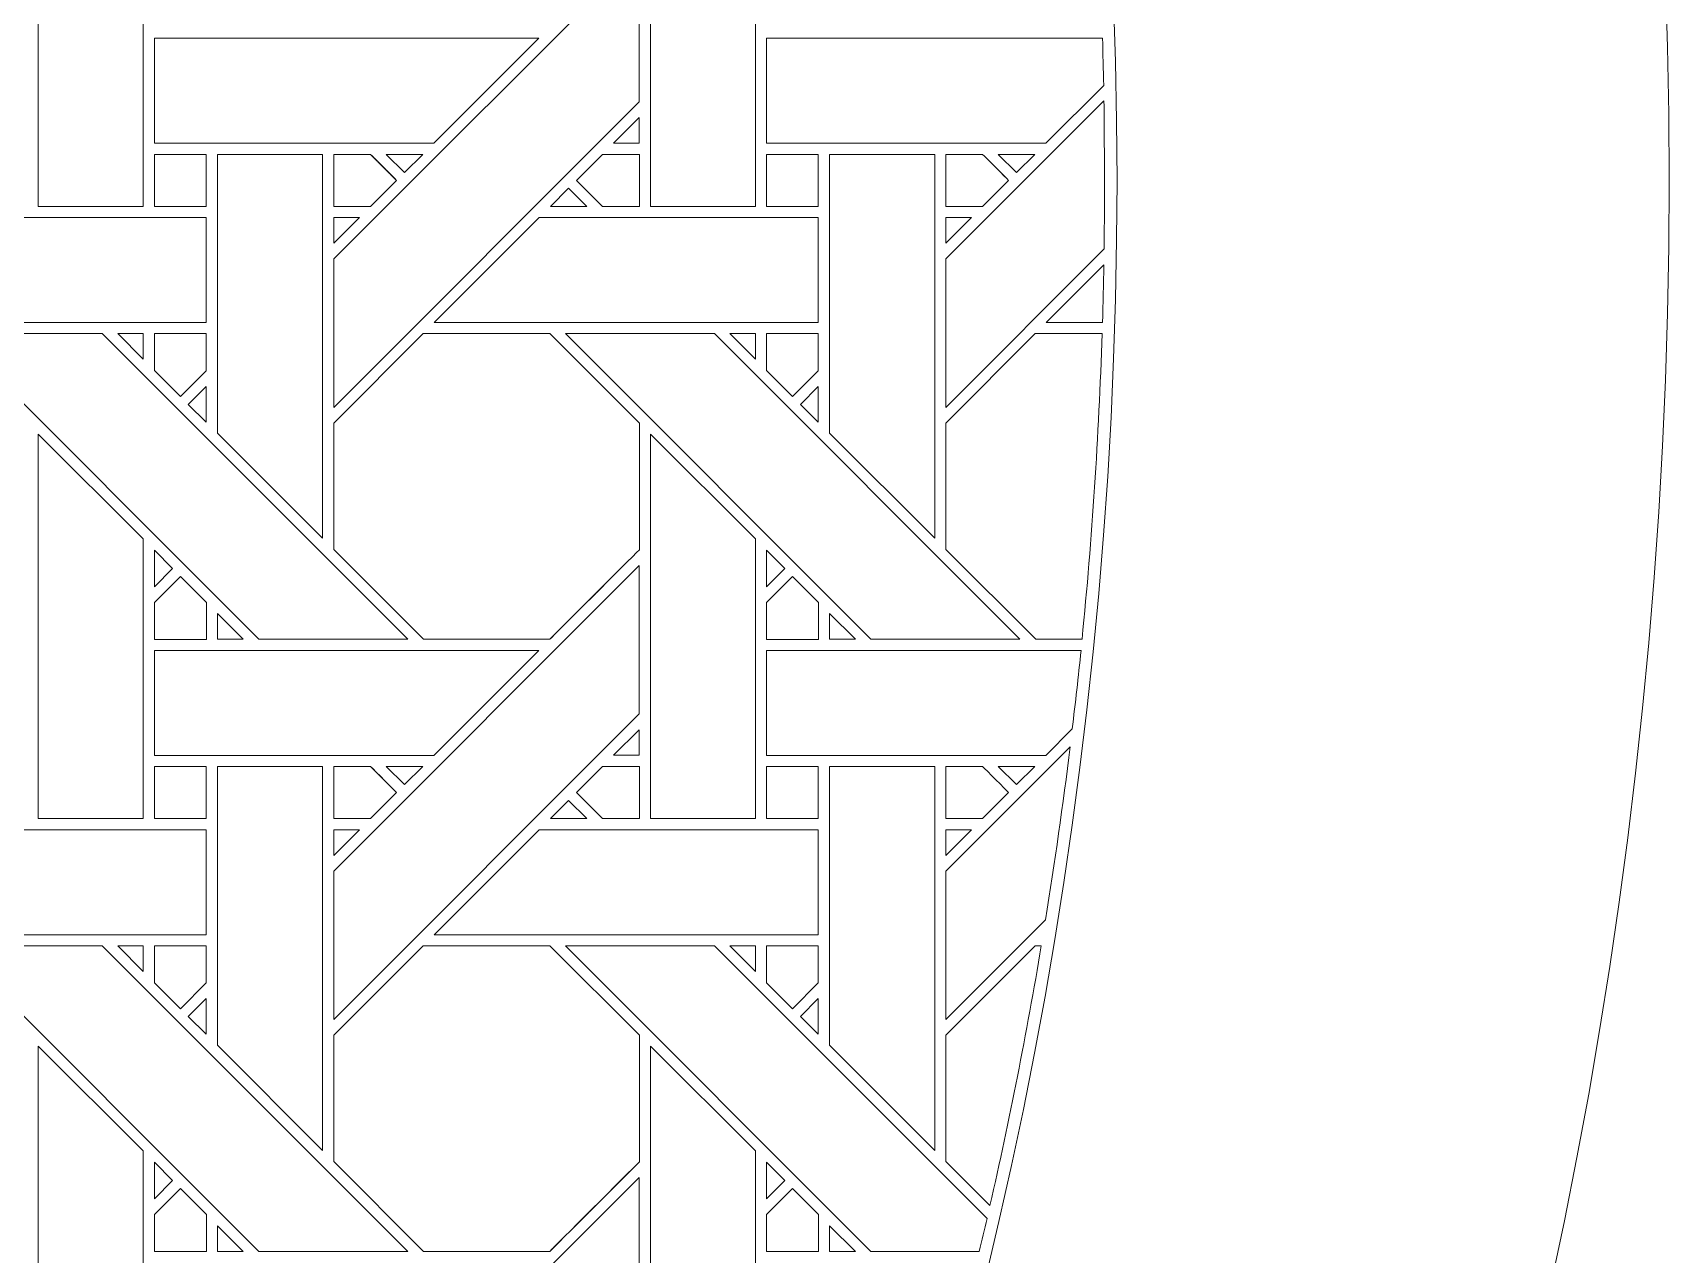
# Model space of a CAD drawing. Header units: inches. Extents: x 4.4 to 20.4, y 1.1 to 17.1.
# Drawn here: x 17.846 to 20.383, y 7.43 to 9.324 of the extents above; entities that cross this region are included whole.
import ezdxf

# ---------------------------------------------------------------- set-up
doc = ezdxf.new("R2010")
doc.units = ezdxf.units.IN
doc.header["$MEASUREMENT"] = 0
doc.layers.add('Design', color=7, linetype='Continuous', lineweight=0)

msp = doc.modelspace()

# ---------------------------------------------------------------- linework, layer by layer
at = {"layer": 'Design'}
for points, knots in [([(12.3829, 17.0948), (7.9646, 17.0948), (4.3829, 13.513), (4.3829, 9.0948), (4.3829, 4.6765), (7.9646, 1.0948), (12.3829, 1.0948), (16.8011, 1.0948), (20.3829, 4.6765), (20.3829, 9.0948), (20.3829, 13.513), (16.8011, 17.0948), (12.3829, 17.0948)], [0, 0, 0, 0, 1, 1, 1, 2, 2, 2, 3, 3, 3, 4, 4, 4, 4]), ([(12.3829, 16.2388), (8.4373, 16.2388), (5.2388, 13.0403), (5.2388, 9.0948), (5.2388, 5.1492), (8.4373, 1.9507), (12.3829, 1.9507), (16.3284, 1.9507), (19.5269, 5.1492), (19.5269, 9.0948), (19.5269, 13.0403), (16.3284, 16.2388), (12.3829, 16.2388)], [0, 0, 0, 0, 1, 1, 1, 2, 2, 2, 3, 3, 3, 4, 4, 4, 4]), ([(17.8548, 9.0544), (17.8548, 9.0544), (17.8548, 9.6503), (17.8548, 9.6503), (17.8548, 9.6503), (18.0176, 9.4881), (18.0176, 9.4881), (18.0176, 9.4881), (18.0176, 9.0544), (18.0176, 9.0544), (18.0176, 9.0544), (17.8548, 9.0544), (17.8548, 9.0544)], [0, 0, 0, 0, 1, 1, 1, 2, 2, 2, 3, 3, 3, 4, 4, 4, 4]), ([(18.9663, 9.0544), (18.9663, 9.0544), (18.8036, 9.0544), (18.8036, 9.0544), (18.8036, 9.0544), (18.8036, 9.6503), (18.8036, 9.6503), (18.8036, 9.6503), (18.9663, 9.4881), (18.9663, 9.4881), (18.9663, 9.4881), (18.9663, 9.0544), (18.9663, 9.0544)], [0, 0, 0, 0, 1, 1, 1, 2, 2, 2, 3, 3, 3, 4, 4, 4, 4]), ([(18.3128, 8.743), (18.3128, 8.743), (18.3128, 8.9731), (18.3128, 8.9731), (18.3128, 8.9731), (18.7864, 9.4467), (18.7864, 9.4467), (18.7864, 9.4467), (18.7864, 9.2166), (18.7864, 9.2166), (18.7864, 9.2166), (18.3128, 8.743), (18.3128, 8.743)], [0, 0, 0, 0, 1, 1, 1, 2, 2, 2, 3, 3, 3, 4, 4, 4, 4]), ([(18.0349, 9.1525), (18.0349, 9.1525), (18.0349, 9.3152), (18.0349, 9.3152), (18.0349, 9.3152), (18.6306, 9.3152), (18.6306, 9.3152), (18.6306, 9.3152), (18.4679, 9.1525), (18.4679, 9.1525), (18.4679, 9.1525), (18.0349, 9.1525), (18.0349, 9.1525)], [0, 0, 0, 0, 1, 1, 1, 2, 2, 2, 3, 3, 3, 4, 4, 4, 4]), ([(19.4166, 9.1525), (19.4166, 9.1525), (18.9836, 9.1525), (18.9836, 9.1525), (18.9836, 9.1525), (18.9836, 9.3152), (18.9836, 9.3152), (18.9836, 9.3152), (19.5044, 9.3152), (19.5044, 9.3152), (19.5051, 9.2908), (19.5057, 9.2665), (19.5062, 9.2421), (19.5062, 9.2421), (19.4166, 9.1525), (19.4166, 9.1525)], [0, 0, 0, 0, 1, 1, 1, 2, 2, 2, 3, 3, 3, 4, 4, 4, 5, 5, 5, 5]), ([(19.507, 8.9885), (19.507, 8.9885), (19.2615, 8.743), (19.2615, 8.743), (19.2615, 8.743), (19.2615, 8.9731), (19.2615, 8.9731), (19.2615, 8.9731), (19.5067, 9.2182), (19.5067, 9.2182), (19.5074, 9.1771), (19.5075, 9.0239), (19.507, 8.9885)], [0, 0, 0, 0, 1, 1, 1, 2, 2, 2, 3, 3, 3, 4, 4, 4, 4]), ([(18.7864, 9.1923), (18.7864, 9.1923), (18.7864, 9.1525), (18.7864, 9.1525), (18.7864, 9.1525), (18.7467, 9.1525), (18.7467, 9.1525), (18.7467, 9.1525), (18.7864, 9.1923), (18.7864, 9.1923)], [0, 0, 0, 0, 1, 1, 1, 2, 2, 2, 3, 3, 3, 3]), ([(18.0349, 9.1352), (18.0349, 9.1352), (18.1152, 9.1352), (18.1152, 9.1352), (18.1152, 9.1352), (18.1152, 9.0544), (18.1152, 9.0544), (18.1152, 9.0544), (18.0349, 9.0544), (18.0349, 9.0544), (18.0349, 9.0544), (18.0349, 9.1352), (18.0349, 9.1352)], [0, 0, 0, 0, 1, 1, 1, 2, 2, 2, 3, 3, 3, 4, 4, 4, 4]), ([(18.0349, 9.0544), (18.0349, 9.0544), (18.0349, 9.1352), (18.0349, 9.1352), (18.0349, 9.1352), (18.1152, 9.1352), (18.1152, 9.1352), (18.1152, 9.1352), (18.1152, 9.0544), (18.1152, 9.0544), (18.1152, 9.0544), (18.0349, 9.0544), (18.0349, 9.0544)], [0, 0, 0, 0, 1, 1, 1, 2, 2, 2, 3, 3, 3, 4, 4, 4, 4]), ([(18.2956, 8.5401), (18.2956, 8.5401), (18.1327, 8.703), (18.1327, 8.703), (18.1327, 8.703), (18.1327, 9.1352), (18.1327, 9.1352), (18.1327, 9.1352), (18.2956, 9.1352), (18.2956, 9.1352), (18.2956, 9.1352), (18.2956, 8.5401), (18.2956, 8.5401)], [0, 0, 0, 0, 1, 1, 1, 2, 2, 2, 3, 3, 3, 4, 4, 4, 4]), ([(18.3699, 9.1352), (18.375, 9.1301), (18.4058, 9.0993), (18.4102, 9.0948), (18.4102, 9.0948), (18.3698, 9.0544), (18.3698, 9.0544), (18.3698, 9.0544), (18.3128, 9.0544), (18.3128, 9.0544), (18.3128, 9.0544), (18.3128, 9.1352), (18.3128, 9.1352), (18.3128, 9.1352), (18.3699, 9.1352), (18.3699, 9.1352)], [0, 0, 0, 0, 1, 1, 1, 2, 2, 2, 3, 3, 3, 4, 4, 4, 5, 5, 5, 5]), ([(18.3128, 9.0544), (18.3128, 9.0544), (18.3128, 9.1352), (18.3128, 9.1352), (18.3128, 9.1352), (18.3699, 9.1352), (18.3699, 9.1352), (18.3753, 9.1298), (18.4062, 9.0989), (18.4102, 9.0948), (18.4102, 9.0948), (18.3698, 9.0544), (18.3698, 9.0544), (18.3698, 9.0544), (18.3128, 9.0544), (18.3128, 9.0544)], [0, 0, 0, 0, 1, 1, 1, 2, 2, 2, 3, 3, 3, 4, 4, 4, 5, 5, 5, 5]), ([(18.3942, 9.1352), (18.3942, 9.1352), (18.4507, 9.1352), (18.4507, 9.1352), (18.4507, 9.1352), (18.4224, 9.107), (18.4224, 9.107), (18.4224, 9.107), (18.3942, 9.1352), (18.3942, 9.1352)], [0, 0, 0, 0, 1, 1, 1, 2, 2, 2, 3, 3, 3, 3]), ([(18.7294, 9.0544), (18.7294, 9.0544), (18.689, 9.0948), (18.689, 9.0948), (18.689, 9.0948), (18.7294, 9.1352), (18.7294, 9.1352), (18.7294, 9.1352), (18.7865, 9.1352), (18.7865, 9.1352), (18.7865, 9.1352), (18.7865, 9.0544), (18.7865, 9.0544), (18.7865, 9.0544), (18.7294, 9.0544), (18.7294, 9.0544)], [0, 0, 0, 0, 1, 1, 1, 2, 2, 2, 3, 3, 3, 4, 4, 4, 5, 5, 5, 5]), ([(18.689, 9.0948), (18.689, 9.0948), (18.7294, 9.1352), (18.7294, 9.1352), (18.7294, 9.1352), (18.7865, 9.1352), (18.7865, 9.1352), (18.7865, 9.1352), (18.7865, 9.0544), (18.7865, 9.0544), (18.7865, 9.0544), (18.7294, 9.0544), (18.7294, 9.0544), (18.7294, 9.0544), (18.689, 9.0948), (18.689, 9.0948)], [0, 0, 0, 0, 1, 1, 1, 2, 2, 2, 3, 3, 3, 4, 4, 4, 5, 5, 5, 5]), ([(18.9837, 9.0544), (18.9837, 9.0544), (18.9837, 9.1352), (18.9837, 9.1352), (18.9837, 9.1352), (19.0639, 9.1352), (19.0639, 9.1352), (19.0639, 9.1352), (19.0639, 9.0544), (19.0639, 9.0544), (19.0639, 9.0544), (18.9837, 9.0544), (18.9837, 9.0544)], [0, 0, 0, 0, 1, 1, 1, 2, 2, 2, 3, 3, 3, 4, 4, 4, 4]), ([(19.0639, 9.0544), (19.0639, 9.0544), (18.9837, 9.0544), (18.9837, 9.0544), (18.9837, 9.0544), (18.9837, 9.1352), (18.9837, 9.1352), (18.9837, 9.1352), (19.0639, 9.1352), (19.0639, 9.1352), (19.0639, 9.1352), (19.0639, 9.0544), (19.0639, 9.0544)], [0, 0, 0, 0, 1, 1, 1, 2, 2, 2, 3, 3, 3, 4, 4, 4, 4]), ([(19.0814, 8.703), (19.0814, 8.703), (19.0814, 9.1352), (19.0814, 9.1352), (19.0814, 9.1352), (19.2443, 9.1352), (19.2443, 9.1352), (19.2443, 9.1352), (19.2443, 8.5401), (19.2443, 8.5401), (19.2443, 8.5401), (19.0814, 8.703), (19.0814, 8.703)], [0, 0, 0, 0, 1, 1, 1, 2, 2, 2, 3, 3, 3, 4, 4, 4, 4]), ([(19.2615, 9.1352), (19.2615, 9.1352), (19.3186, 9.1352), (19.3186, 9.1352), (19.3237, 9.1301), (19.3545, 9.0993), (19.3589, 9.0948), (19.3589, 9.0948), (19.3185, 9.0544), (19.3185, 9.0544), (19.3185, 9.0544), (19.2615, 9.0544), (19.2615, 9.0544), (19.2615, 9.0544), (19.2615, 9.1352), (19.2615, 9.1352)], [0, 0, 0, 0, 1, 1, 1, 2, 2, 2, 3, 3, 3, 4, 4, 4, 5, 5, 5, 5]), ([(19.3589, 9.0948), (19.3589, 9.0948), (19.3185, 9.0544), (19.3185, 9.0544), (19.3185, 9.0544), (19.2615, 9.0544), (19.2615, 9.0544), (19.2615, 9.0544), (19.2615, 9.1352), (19.2615, 9.1352), (19.2615, 9.1352), (19.3186, 9.1352), (19.3186, 9.1352), (19.324, 9.1299), (19.3548, 9.099), (19.3589, 9.0948)], [0, 0, 0, 0, 1, 1, 1, 2, 2, 2, 3, 3, 3, 4, 4, 4, 5, 5, 5, 5]), ([(19.3429, 9.1352), (19.3429, 9.1352), (19.3994, 9.1352), (19.3994, 9.1352), (19.3994, 9.1352), (19.3711, 9.107), (19.3711, 9.107), (19.3711, 9.107), (19.3429, 9.1352), (19.3429, 9.1352)], [0, 0, 0, 0, 1, 1, 1, 2, 2, 2, 3, 3, 3, 3]), ([(18.6768, 9.0827), (18.6768, 9.0827), (18.7051, 9.0544), (18.7051, 9.0544), (18.7051, 9.0544), (18.6486, 9.0544), (18.6486, 9.0544), (18.6486, 9.0544), (18.6768, 9.0827), (18.6768, 9.0827)], [0, 0, 0, 0, 1, 1, 1, 2, 2, 2, 3, 3, 3, 3]), ([(18.1152, 9.0373), (18.1152, 9.0373), (18.1152, 8.8745), (18.1152, 8.8745), (18.1152, 8.8745), (17.5199, 8.8745), (17.5199, 8.8745), (17.5199, 8.8745), (17.6827, 9.0373), (17.6827, 9.0373), (17.6827, 9.0373), (18.1152, 9.0373), (18.1152, 9.0373)], [0, 0, 0, 0, 1, 1, 1, 2, 2, 2, 3, 3, 3, 4, 4, 4, 4]), ([(18.3526, 9.0373), (18.3526, 9.0373), (18.3128, 8.9975), (18.3128, 8.9975), (18.3128, 8.9975), (18.3128, 9.0373), (18.3128, 9.0373), (18.3128, 9.0373), (18.3526, 9.0373), (18.3526, 9.0373)], [0, 0, 0, 0, 1, 1, 1, 2, 2, 2, 3, 3, 3, 3]), ([(19.0639, 9.0373), (19.0639, 9.0373), (19.0639, 8.8745), (19.0639, 8.8745), (19.0639, 8.8745), (18.4686, 8.8745), (18.4686, 8.8745), (18.4686, 8.8745), (18.6314, 9.0373), (18.6314, 9.0373), (18.6314, 9.0373), (19.0639, 9.0373), (19.0639, 9.0373)], [0, 0, 0, 0, 1, 1, 1, 2, 2, 2, 3, 3, 3, 4, 4, 4, 4]), ([(19.3013, 9.0373), (19.3013, 9.0373), (19.2615, 8.9975), (19.2615, 8.9975), (19.2615, 8.9975), (19.2615, 9.0373), (19.2615, 9.0373), (19.2615, 9.0373), (19.3013, 9.0373), (19.3013, 9.0373)], [0, 0, 0, 0, 1, 1, 1, 2, 2, 2, 3, 3, 3, 3]), ([(19.4173, 8.8745), (19.4173, 8.8745), (19.5065, 8.9637), (19.5065, 8.9637), (19.506, 8.9339), (19.5053, 8.9042), (19.5044, 8.8745), (19.5044, 8.8745), (19.4173, 8.8745), (19.4173, 8.8745)], [0, 0, 0, 0, 1, 1, 1, 2, 2, 2, 3, 3, 3, 3]), ([(18.1967, 8.3837), (18.1967, 8.3837), (17.7232, 8.8573), (17.7232, 8.8573), (17.7232, 8.8573), (17.9541, 8.8573), (17.9541, 8.8573), (17.9541, 8.8573), (18.4278, 8.3837), (18.4278, 8.3837), (18.4278, 8.3837), (18.1967, 8.3837), (18.1967, 8.3837)], [0, 0, 0, 0, 1, 1, 1, 2, 2, 2, 3, 3, 3, 4, 4, 4, 4]), ([(18.0177, 8.8573), (18.0177, 8.8573), (18.0177, 8.8175), (18.0177, 8.8175), (18.0177, 8.8175), (17.9783, 8.8573), (17.9783, 8.8573), (17.9783, 8.8573), (18.0177, 8.8573), (18.0177, 8.8573)], [0, 0, 0, 0, 1, 1, 1, 2, 2, 2, 3, 3, 3, 3]), ([(18.1152, 8.8573), (18.1152, 8.8573), (18.1152, 8.7997), (18.1152, 8.7997), (18.1152, 8.7997), (18.0753, 8.7598), (18.0753, 8.7598), (18.0753, 8.7598), (18.0349, 8.8001), (18.0349, 8.8001), (18.0349, 8.8001), (18.0349, 8.8573), (18.0349, 8.8573), (18.0349, 8.8573), (18.1152, 8.8573), (18.1152, 8.8573)], [0, 0, 0, 0, 1, 1, 1, 2, 2, 2, 3, 3, 3, 4, 4, 4, 5, 5, 5, 5]), ([(18.0753, 8.7598), (18.0753, 8.7598), (18.0349, 8.8001), (18.0349, 8.8001), (18.0349, 8.8001), (18.0349, 8.8573), (18.0349, 8.8573), (18.0349, 8.8573), (18.1152, 8.8573), (18.1152, 8.8573), (18.1152, 8.8573), (18.1152, 8.7997), (18.1152, 8.7997), (18.1152, 8.7997), (18.0753, 8.7598), (18.0753, 8.7598)], [0, 0, 0, 0, 1, 1, 1, 2, 2, 2, 3, 3, 3, 4, 4, 4, 5, 5, 5, 5]), ([(18.4515, 8.8573), (18.4515, 8.8573), (18.6477, 8.8573), (18.6477, 8.8573), (18.6477, 8.8573), (18.7865, 8.7186), (18.7865, 8.7186), (18.7865, 8.7186), (18.7865, 8.5224), (18.7865, 8.5224), (18.7687, 8.5044), (18.6567, 8.3927), (18.6478, 8.3837), (18.6478, 8.3837), (18.452, 8.3837), (18.452, 8.3837), (18.452, 8.3837), (18.3128, 8.5229), (18.3128, 8.5229), (18.3128, 8.5229), (18.3128, 8.7186), (18.3128, 8.7186), (18.3128, 8.7186), (18.4515, 8.8573), (18.4515, 8.8573)], [0, 0, 0, 0, 1, 1, 1, 2, 2, 2, 3, 3, 3, 4, 4, 4, 5, 5, 5, 6, 6, 6, 7, 7, 7, 8, 8, 8, 8]), ([(18.7865, 8.5224), (18.7685, 8.5043), (18.6566, 8.3926), (18.6478, 8.3837), (18.6478, 8.3837), (18.452, 8.3837), (18.452, 8.3837), (18.452, 8.3837), (18.3128, 8.5229), (18.3128, 8.5229), (18.3128, 8.5229), (18.3128, 8.7186), (18.3128, 8.7186), (18.3128, 8.7186), (18.4515, 8.8573), (18.4515, 8.8573), (18.4515, 8.8573), (18.6477, 8.8573), (18.6477, 8.8573), (18.6477, 8.8573), (18.7865, 8.7186), (18.7865, 8.7186), (18.7865, 8.7186), (18.7865, 8.5224), (18.7865, 8.5224)], [0, 0, 0, 0, 1, 1, 1, 2, 2, 2, 3, 3, 3, 4, 4, 4, 5, 5, 5, 6, 6, 6, 7, 7, 7, 8, 8, 8, 8]), ([(19.3765, 8.3837), (19.3765, 8.3837), (19.1455, 8.3837), (19.1455, 8.3837), (19.1455, 8.3837), (18.6719, 8.8573), (18.6719, 8.8573), (18.6719, 8.8573), (18.9029, 8.8573), (18.9029, 8.8573), (18.9029, 8.8573), (19.3765, 8.3837), (19.3765, 8.3837)], [0, 0, 0, 0, 1, 1, 1, 2, 2, 2, 3, 3, 3, 4, 4, 4, 4]), ([(18.927, 8.8573), (18.927, 8.8573), (18.9664, 8.8573), (18.9664, 8.8573), (18.9664, 8.8573), (18.9664, 8.8175), (18.9664, 8.8175), (18.9664, 8.8175), (18.927, 8.8573), (18.927, 8.8573)], [0, 0, 0, 0, 1, 1, 1, 2, 2, 2, 3, 3, 3, 3]), ([(18.9837, 8.8001), (18.9837, 8.8001), (18.9837, 8.8573), (18.9837, 8.8573), (18.9837, 8.8573), (19.0639, 8.8573), (19.0639, 8.8573), (19.0639, 8.8573), (19.0639, 8.7997), (19.0639, 8.7997), (19.0639, 8.7997), (19.024, 8.7598), (19.024, 8.7598), (19.024, 8.7598), (18.9837, 8.8001), (18.9837, 8.8001)], [0, 0, 0, 0, 1, 1, 1, 2, 2, 2, 3, 3, 3, 4, 4, 4, 5, 5, 5, 5]), ([(19.024, 8.7598), (19.024, 8.7598), (18.9837, 8.8001), (18.9837, 8.8001), (18.9837, 8.8001), (18.9837, 8.8573), (18.9837, 8.8573), (18.9837, 8.8573), (19.0639, 8.8573), (19.0639, 8.8573), (19.0639, 8.8573), (19.0639, 8.7997), (19.0639, 8.7997), (19.0639, 8.7997), (19.024, 8.7598), (19.024, 8.7598)], [0, 0, 0, 0, 1, 1, 1, 2, 2, 2, 3, 3, 3, 4, 4, 4, 5, 5, 5, 5]), ([(19.4727, 8.3837), (19.4727, 8.3837), (19.4008, 8.3837), (19.4008, 8.3837), (19.4008, 8.3837), (19.2615, 8.5229), (19.2615, 8.5229), (19.2615, 8.5229), (19.2615, 8.7186), (19.2615, 8.7186), (19.2615, 8.7186), (19.4002, 8.8573), (19.4002, 8.8573), (19.4002, 8.8573), (19.5038, 8.8573), (19.5038, 8.8573), (19.4986, 8.6981), (19.4882, 8.5401), (19.4727, 8.3837)], [0, 0, 0, 0, 1, 1, 1, 2, 2, 2, 3, 3, 3, 4, 4, 4, 5, 5, 5, 6, 6, 6, 6]), ([(19.4008, 8.3837), (19.4008, 8.3837), (19.2615, 8.5229), (19.2615, 8.5229), (19.2615, 8.5229), (19.2615, 8.7186), (19.2615, 8.7186), (19.2615, 8.7186), (19.4002, 8.8573), (19.4002, 8.8573), (19.4002, 8.8573), (19.5038, 8.8573), (19.5038, 8.8573), (19.4986, 8.6981), (19.4882, 8.5401), (19.4727, 8.3837), (19.4727, 8.3837), (19.4008, 8.3837), (19.4008, 8.3837)], [0, 0, 0, 0, 1, 1, 1, 2, 2, 2, 3, 3, 3, 4, 4, 4, 5, 5, 5, 6, 6, 6, 6]), ([(18.1152, 8.7755), (18.1152, 8.7755), (18.1152, 8.7203), (18.1152, 8.7203), (18.1152, 8.7203), (18.0874, 8.7477), (18.0874, 8.7477), (18.0874, 8.7477), (18.1152, 8.7755), (18.1152, 8.7755)], [0, 0, 0, 0, 1, 1, 1, 2, 2, 2, 3, 3, 3, 3]), ([(19.0639, 8.7755), (19.0639, 8.7755), (19.0639, 8.7203), (19.0639, 8.7203), (19.0639, 8.7203), (19.0361, 8.7477), (19.0361, 8.7477), (19.0361, 8.7477), (19.0639, 8.7755), (19.0639, 8.7755)], [0, 0, 0, 0, 1, 1, 1, 2, 2, 2, 3, 3, 3, 3]), ([(17.8548, 8.1057), (17.8548, 8.1057), (17.8548, 8.7015), (17.8548, 8.7015), (17.8548, 8.7015), (18.0176, 8.5394), (18.0176, 8.5394), (18.0176, 8.5394), (18.0176, 8.1057), (18.0176, 8.1057), (18.0176, 8.1057), (17.8548, 8.1057), (17.8548, 8.1057)], [0, 0, 0, 0, 1, 1, 1, 2, 2, 2, 3, 3, 3, 4, 4, 4, 4]), ([(18.9663, 8.1057), (18.9663, 8.1057), (18.8036, 8.1057), (18.8036, 8.1057), (18.8036, 8.1057), (18.8036, 8.7015), (18.8036, 8.7015), (18.8036, 8.7015), (18.9663, 8.5394), (18.9663, 8.5394), (18.9663, 8.5394), (18.9663, 8.1057), (18.9663, 8.1057)], [0, 0, 0, 0, 1, 1, 1, 2, 2, 2, 3, 3, 3, 4, 4, 4, 4]), ([(18.0349, 8.4651), (18.0349, 8.4651), (18.0349, 8.5219), (18.0349, 8.5219), (18.0349, 8.5219), (18.0631, 8.4933), (18.0631, 8.4933), (18.0631, 8.4933), (18.0349, 8.4651), (18.0349, 8.4651)], [0, 0, 0, 0, 1, 1, 1, 2, 2, 2, 3, 3, 3, 3]), ([(18.3128, 7.7943), (18.3128, 7.7943), (18.3128, 8.0244), (18.3128, 8.0244), (18.3128, 8.0244), (18.7864, 8.498), (18.7864, 8.498), (18.7864, 8.498), (18.7864, 8.2679), (18.7864, 8.2679), (18.7864, 8.2679), (18.3128, 7.7943), (18.3128, 7.7943)], [0, 0, 0, 0, 1, 1, 1, 2, 2, 2, 3, 3, 3, 4, 4, 4, 4]), ([(18.9836, 8.4651), (18.9836, 8.4651), (18.9836, 8.5219), (18.9836, 8.5219), (18.9836, 8.5219), (19.0118, 8.4933), (19.0118, 8.4933), (19.0118, 8.4933), (18.9836, 8.4651), (18.9836, 8.4651)], [0, 0, 0, 0, 1, 1, 1, 2, 2, 2, 3, 3, 3, 3]), ([(18.0349, 8.3834), (18.0349, 8.3834), (18.0349, 8.4407), (18.0349, 8.4407), (18.0349, 8.4407), (18.0753, 8.4811), (18.0753, 8.4811), (18.0753, 8.4811), (18.1156, 8.4407), (18.1156, 8.4407), (18.1156, 8.4407), (18.1156, 8.3834), (18.1156, 8.3834), (18.1156, 8.3834), (18.0349, 8.3834), (18.0349, 8.3834)], [0, 0, 0, 0, 1, 1, 1, 2, 2, 2, 3, 3, 3, 4, 4, 4, 5, 5, 5, 5]), ([(18.0753, 8.4811), (18.0753, 8.4811), (18.1156, 8.4407), (18.1156, 8.4407), (18.1156, 8.4407), (18.1156, 8.3834), (18.1156, 8.3834), (18.1156, 8.3834), (18.0349, 8.3834), (18.0349, 8.3834), (18.0349, 8.3834), (18.0349, 8.4407), (18.0349, 8.4407), (18.0349, 8.4407), (18.0753, 8.4811), (18.0753, 8.4811)], [0, 0, 0, 0, 1, 1, 1, 2, 2, 2, 3, 3, 3, 4, 4, 4, 5, 5, 5, 5]), ([(18.9837, 8.3834), (18.9837, 8.3834), (18.9837, 8.4407), (18.9837, 8.4407), (18.9837, 8.4407), (19.024, 8.4811), (19.024, 8.4811), (19.024, 8.4811), (19.0643, 8.4407), (19.0643, 8.4407), (19.0643, 8.4407), (19.0643, 8.3834), (19.0643, 8.3834), (19.0643, 8.3834), (18.9837, 8.3834), (18.9837, 8.3834)], [0, 0, 0, 0, 1, 1, 1, 2, 2, 2, 3, 3, 3, 4, 4, 4, 5, 5, 5, 5]), ([(18.9837, 8.4407), (18.9837, 8.4407), (19.024, 8.4811), (19.024, 8.4811), (19.024, 8.4811), (19.0643, 8.4407), (19.0643, 8.4407), (19.0643, 8.4407), (19.0643, 8.3834), (19.0643, 8.3834), (19.0643, 8.3834), (18.9837, 8.3834), (18.9837, 8.3834), (18.9837, 8.3834), (18.9837, 8.4407), (18.9837, 8.4407)], [0, 0, 0, 0, 1, 1, 1, 2, 2, 2, 3, 3, 3, 4, 4, 4, 5, 5, 5, 5]), ([(18.1328, 8.3837), (18.1328, 8.3837), (18.1328, 8.4235), (18.1328, 8.4235), (18.1328, 8.4235), (18.1725, 8.3837), (18.1725, 8.3837), (18.1725, 8.3837), (18.1328, 8.3837), (18.1328, 8.3837)], [0, 0, 0, 0, 1, 1, 1, 2, 2, 2, 3, 3, 3, 3]), ([(19.1213, 8.3837), (19.1213, 8.3837), (19.0815, 8.3837), (19.0815, 8.3837), (19.0815, 8.3837), (19.0815, 8.4235), (19.0815, 8.4235), (19.0815, 8.4235), (19.1213, 8.3837), (19.1213, 8.3837)], [0, 0, 0, 0, 1, 1, 1, 2, 2, 2, 3, 3, 3, 3]), ([(18.0349, 8.2037), (18.0349, 8.2037), (18.0349, 8.3664), (18.0349, 8.3664), (18.0349, 8.3664), (18.6306, 8.3664), (18.6306, 8.3664), (18.6306, 8.3664), (18.4679, 8.2037), (18.4679, 8.2037), (18.4679, 8.2037), (18.0349, 8.2037), (18.0349, 8.2037)], [0, 0, 0, 0, 1, 1, 1, 2, 2, 2, 3, 3, 3, 4, 4, 4, 4]), ([(19.4166, 8.2037), (19.4166, 8.2037), (18.9836, 8.2037), (18.9836, 8.2037), (18.9836, 8.2037), (18.9836, 8.3664), (18.9836, 8.3664), (18.9836, 8.3664), (19.4711, 8.3664), (19.4711, 8.3664), (19.467, 8.3257), (19.4623, 8.2852), (19.4575, 8.2447), (19.4575, 8.2447), (19.4166, 8.2037), (19.4166, 8.2037)], [0, 0, 0, 0, 1, 1, 1, 2, 2, 2, 3, 3, 3, 4, 4, 4, 5, 5, 5, 5]), ([(18.7864, 8.2435), (18.7864, 8.2435), (18.7864, 8.2038), (18.7864, 8.2038), (18.7864, 8.2038), (18.7467, 8.2038), (18.7467, 8.2038), (18.7467, 8.2038), (18.7864, 8.2435), (18.7864, 8.2435)], [0, 0, 0, 0, 1, 1, 1, 2, 2, 2, 3, 3, 3, 3]), ([(19.2615, 7.7943), (19.2615, 7.7943), (19.2615, 8.0244), (19.2615, 8.0244), (19.2615, 8.0244), (19.4542, 8.217), (19.4542, 8.217), (19.4432, 8.1271), (19.4304, 8.0377), (19.4161, 7.9488), (19.4161, 7.9488), (19.2615, 7.7943), (19.2615, 7.7943)], [0, 0, 0, 0, 1, 1, 1, 2, 2, 2, 3, 3, 3, 4, 4, 4, 4]), ([(18.0349, 8.1865), (18.0349, 8.1865), (18.1152, 8.1865), (18.1152, 8.1865), (18.1152, 8.1865), (18.1152, 8.1057), (18.1152, 8.1057), (18.1152, 8.1057), (18.0349, 8.1057), (18.0349, 8.1057), (18.0349, 8.1057), (18.0349, 8.1865), (18.0349, 8.1865)], [0, 0, 0, 0, 1, 1, 1, 2, 2, 2, 3, 3, 3, 4, 4, 4, 4]), ([(18.0349, 8.1057), (18.0349, 8.1057), (18.0349, 8.1865), (18.0349, 8.1865), (18.0349, 8.1865), (18.1152, 8.1865), (18.1152, 8.1865), (18.1152, 8.1865), (18.1152, 8.1057), (18.1152, 8.1057), (18.1152, 8.1057), (18.0349, 8.1057), (18.0349, 8.1057)], [0, 0, 0, 0, 1, 1, 1, 2, 2, 2, 3, 3, 3, 4, 4, 4, 4]), ([(18.2956, 7.5914), (18.2956, 7.5914), (18.1327, 7.7543), (18.1327, 7.7543), (18.1327, 7.7543), (18.1327, 8.1865), (18.1327, 8.1865), (18.1327, 8.1865), (18.2956, 8.1865), (18.2956, 8.1865), (18.2956, 8.1865), (18.2956, 7.5914), (18.2956, 7.5914)], [0, 0, 0, 0, 1, 1, 1, 2, 2, 2, 3, 3, 3, 4, 4, 4, 4]), ([(18.3699, 8.1865), (18.375, 8.1813), (18.4058, 8.1505), (18.4102, 8.1461), (18.4102, 8.1461), (18.3698, 8.1057), (18.3698, 8.1057), (18.3698, 8.1057), (18.3128, 8.1057), (18.3128, 8.1057), (18.3128, 8.1057), (18.3128, 8.1865), (18.3128, 8.1865), (18.3128, 8.1865), (18.3699, 8.1865), (18.3699, 8.1865)], [0, 0, 0, 0, 1, 1, 1, 2, 2, 2, 3, 3, 3, 4, 4, 4, 5, 5, 5, 5]), ([(18.3128, 8.1057), (18.3128, 8.1057), (18.3128, 8.1865), (18.3128, 8.1865), (18.3128, 8.1865), (18.3699, 8.1865), (18.3699, 8.1865), (18.3754, 8.1809), (18.4102, 8.1461), (18.4102, 8.1461), (18.4102, 8.1461), (18.3698, 8.1057), (18.3698, 8.1057), (18.3698, 8.1057), (18.3128, 8.1057), (18.3128, 8.1057)], [0, 0, 0, 0, 1, 1, 1, 2, 2, 2, 3, 3, 3, 4, 4, 4, 5, 5, 5, 5]), ([(18.3942, 8.1865), (18.3942, 8.1865), (18.4507, 8.1865), (18.4507, 8.1865), (18.4507, 8.1865), (18.4224, 8.1583), (18.4224, 8.1583), (18.4224, 8.1583), (18.3942, 8.1865), (18.3942, 8.1865)], [0, 0, 0, 0, 1, 1, 1, 2, 2, 2, 3, 3, 3, 3]), ([(18.7294, 8.1057), (18.7294, 8.1057), (18.689, 8.1461), (18.689, 8.1461), (18.689, 8.1461), (18.7294, 8.1865), (18.7294, 8.1865), (18.7294, 8.1865), (18.7865, 8.1865), (18.7865, 8.1865), (18.7865, 8.1865), (18.7865, 8.1057), (18.7865, 8.1057), (18.7865, 8.1057), (18.7294, 8.1057), (18.7294, 8.1057)], [0, 0, 0, 0, 1, 1, 1, 2, 2, 2, 3, 3, 3, 4, 4, 4, 5, 5, 5, 5]), ([(18.689, 8.1461), (18.689, 8.1461), (18.7294, 8.1865), (18.7294, 8.1865), (18.7294, 8.1865), (18.7865, 8.1865), (18.7865, 8.1865), (18.7865, 8.1865), (18.7865, 8.1057), (18.7865, 8.1057), (18.7865, 8.1057), (18.7294, 8.1057), (18.7294, 8.1057), (18.7294, 8.1057), (18.689, 8.1461), (18.689, 8.1461)], [0, 0, 0, 0, 1, 1, 1, 2, 2, 2, 3, 3, 3, 4, 4, 4, 5, 5, 5, 5]), ([(18.9837, 8.1057), (18.9837, 8.1057), (18.9837, 8.1865), (18.9837, 8.1865), (18.9837, 8.1865), (19.0639, 8.1865), (19.0639, 8.1865), (19.0639, 8.1865), (19.0639, 8.1057), (19.0639, 8.1057), (19.0639, 8.1057), (18.9837, 8.1057), (18.9837, 8.1057)], [0, 0, 0, 0, 1, 1, 1, 2, 2, 2, 3, 3, 3, 4, 4, 4, 4]), ([(19.0639, 8.1057), (19.0639, 8.1057), (18.9837, 8.1057), (18.9837, 8.1057), (18.9837, 8.1057), (18.9837, 8.1865), (18.9837, 8.1865), (18.9837, 8.1865), (19.0639, 8.1865), (19.0639, 8.1865), (19.0639, 8.1865), (19.0639, 8.1057), (19.0639, 8.1057)], [0, 0, 0, 0, 1, 1, 1, 2, 2, 2, 3, 3, 3, 4, 4, 4, 4]), ([(19.0814, 7.7543), (19.0814, 7.7543), (19.0814, 8.1865), (19.0814, 8.1865), (19.0814, 8.1865), (19.2443, 8.1865), (19.2443, 8.1865), (19.2443, 8.1865), (19.2443, 7.5914), (19.2443, 7.5914), (19.2443, 7.5914), (19.0814, 7.7543), (19.0814, 7.7543)], [0, 0, 0, 0, 1, 1, 1, 2, 2, 2, 3, 3, 3, 4, 4, 4, 4]), ([(19.2615, 8.1865), (19.2615, 8.1865), (19.3186, 8.1865), (19.3186, 8.1865), (19.3237, 8.1813), (19.3545, 8.1505), (19.3589, 8.1461), (19.3589, 8.1461), (19.3185, 8.1057), (19.3185, 8.1057), (19.3185, 8.1057), (19.2615, 8.1057), (19.2615, 8.1057), (19.2615, 8.1057), (19.2615, 8.1865), (19.2615, 8.1865)], [0, 0, 0, 0, 1, 1, 1, 2, 2, 2, 3, 3, 3, 4, 4, 4, 5, 5, 5, 5]), ([(19.3589, 8.1461), (19.3589, 8.1461), (19.3185, 8.1057), (19.3185, 8.1057), (19.3185, 8.1057), (19.2615, 8.1057), (19.2615, 8.1057), (19.2615, 8.1057), (19.2615, 8.1865), (19.2615, 8.1865), (19.2615, 8.1865), (19.3186, 8.1865), (19.3186, 8.1865), (19.3239, 8.1812), (19.3547, 8.1503), (19.3589, 8.1461)], [0, 0, 0, 0, 1, 1, 1, 2, 2, 2, 3, 3, 3, 4, 4, 4, 5, 5, 5, 5]), ([(19.3429, 8.1865), (19.3429, 8.1865), (19.3994, 8.1865), (19.3994, 8.1865), (19.3994, 8.1865), (19.3711, 8.1583), (19.3711, 8.1583), (19.3711, 8.1583), (19.3429, 8.1865), (19.3429, 8.1865)], [0, 0, 0, 0, 1, 1, 1, 2, 2, 2, 3, 3, 3, 3]), ([(18.6768, 8.1339), (18.6768, 8.1339), (18.7051, 8.1057), (18.7051, 8.1057), (18.7051, 8.1057), (18.6486, 8.1057), (18.6486, 8.1057), (18.6486, 8.1057), (18.6768, 8.1339), (18.6768, 8.1339)], [0, 0, 0, 0, 1, 1, 1, 2, 2, 2, 3, 3, 3, 3]), ([(18.1152, 8.0885), (18.1152, 8.0885), (18.1152, 7.9257), (18.1152, 7.9257), (18.1152, 7.9257), (17.5199, 7.9257), (17.5199, 7.9257), (17.5199, 7.9257), (17.6827, 8.0885), (17.6827, 8.0885), (17.6827, 8.0885), (18.1152, 8.0885), (18.1152, 8.0885)], [0, 0, 0, 0, 1, 1, 1, 2, 2, 2, 3, 3, 3, 4, 4, 4, 4]), ([(18.3526, 8.0885), (18.3526, 8.0885), (18.3128, 8.0487), (18.3128, 8.0487), (18.3128, 8.0487), (18.3128, 8.0885), (18.3128, 8.0885), (18.3128, 8.0885), (18.3526, 8.0885), (18.3526, 8.0885)], [0, 0, 0, 0, 1, 1, 1, 2, 2, 2, 3, 3, 3, 3]), ([(19.0639, 8.0885), (19.0639, 8.0885), (19.0639, 7.9257), (19.0639, 7.9257), (19.0639, 7.9257), (18.4686, 7.9257), (18.4686, 7.9257), (18.4686, 7.9257), (18.6314, 8.0885), (18.6314, 8.0885), (18.6314, 8.0885), (19.0639, 8.0885), (19.0639, 8.0885)], [0, 0, 0, 0, 1, 1, 1, 2, 2, 2, 3, 3, 3, 4, 4, 4, 4]), ([(19.3013, 8.0885), (19.3013, 8.0885), (19.2615, 8.0487), (19.2615, 8.0487), (19.2615, 8.0487), (19.2615, 8.0885), (19.2615, 8.0885), (19.2615, 8.0885), (19.3013, 8.0885), (19.3013, 8.0885)], [0, 0, 0, 0, 1, 1, 1, 2, 2, 2, 3, 3, 3, 3]), ([(18.1967, 7.435), (18.1967, 7.435), (17.7232, 7.9086), (17.7232, 7.9086), (17.7232, 7.9086), (17.9541, 7.9086), (17.9541, 7.9086), (17.9541, 7.9086), (18.4278, 7.435), (18.4278, 7.435), (18.4278, 7.435), (18.1967, 7.435), (18.1967, 7.435)], [0, 0, 0, 0, 1, 1, 1, 2, 2, 2, 3, 3, 3, 4, 4, 4, 4]), ([(18.0177, 7.9086), (18.0177, 7.9086), (18.0177, 7.8688), (18.0177, 7.8688), (18.0177, 7.8688), (17.9783, 7.9086), (17.9783, 7.9086), (17.9783, 7.9086), (18.0177, 7.9086), (18.0177, 7.9086)], [0, 0, 0, 0, 1, 1, 1, 2, 2, 2, 3, 3, 3, 3]), ([(18.1152, 7.9086), (18.1152, 7.9086), (18.1152, 7.851), (18.1152, 7.851), (18.1152, 7.851), (18.0753, 7.8111), (18.0753, 7.8111), (18.0753, 7.8111), (18.0349, 7.8514), (18.0349, 7.8514), (18.0349, 7.8514), (18.0349, 7.9086), (18.0349, 7.9086), (18.0349, 7.9086), (18.1152, 7.9086), (18.1152, 7.9086)], [0, 0, 0, 0, 1, 1, 1, 2, 2, 2, 3, 3, 3, 4, 4, 4, 5, 5, 5, 5]), ([(18.0753, 7.8111), (18.0753, 7.8111), (18.0349, 7.8514), (18.0349, 7.8514), (18.0349, 7.8514), (18.0349, 7.9086), (18.0349, 7.9086), (18.0349, 7.9086), (18.1152, 7.9086), (18.1152, 7.9086), (18.1152, 7.9086), (18.1152, 7.851), (18.1152, 7.851), (18.1152, 7.851), (18.0753, 7.8111), (18.0753, 7.8111)], [0, 0, 0, 0, 1, 1, 1, 2, 2, 2, 3, 3, 3, 4, 4, 4, 5, 5, 5, 5]), ([(18.3128, 7.5742), (18.3128, 7.5742), (18.3128, 7.7699), (18.3128, 7.7699), (18.3128, 7.7699), (18.4515, 7.9086), (18.4515, 7.9086), (18.4515, 7.9086), (18.6477, 7.9086), (18.6477, 7.9086), (18.6477, 7.9086), (18.7865, 7.7699), (18.7865, 7.7699), (18.7865, 7.7699), (18.7865, 7.5737), (18.7865, 7.5737), (18.7687, 7.5557), (18.6567, 7.444), (18.6478, 7.435), (18.6478, 7.435), (18.4521, 7.435), (18.4521, 7.435), (18.4521, 7.435), (18.3128, 7.5742), (18.3128, 7.5742)], [0, 0, 0, 0, 1, 1, 1, 2, 2, 2, 3, 3, 3, 4, 4, 4, 5, 5, 5, 6, 6, 6, 7, 7, 7, 8, 8, 8, 8]), ([(18.7865, 7.5737), (18.7683, 7.5554), (18.6565, 7.4437), (18.6478, 7.435), (18.6478, 7.435), (18.4521, 7.435), (18.4521, 7.435), (18.4521, 7.435), (18.3128, 7.5742), (18.3128, 7.5742), (18.3128, 7.5742), (18.3128, 7.7699), (18.3128, 7.7699), (18.3128, 7.7699), (18.4515, 7.9086), (18.4515, 7.9086), (18.4515, 7.9086), (18.6477, 7.9086), (18.6477, 7.9086), (18.6477, 7.9086), (18.7865, 7.7699), (18.7865, 7.7699), (18.7865, 7.7699), (18.7865, 7.5737), (18.7865, 7.5737)], [0, 0, 0, 0, 1, 1, 1, 2, 2, 2, 3, 3, 3, 4, 4, 4, 5, 5, 5, 6, 6, 6, 7, 7, 7, 8, 8, 8, 8]), ([(19.3255, 7.486), (19.3215, 7.4689), (19.3174, 7.452), (19.3134, 7.435), (19.3134, 7.435), (19.1455, 7.435), (19.1455, 7.435), (19.1455, 7.435), (18.6719, 7.9086), (18.6719, 7.9086), (18.6719, 7.9086), (18.9029, 7.9086), (18.9029, 7.9086), (18.9029, 7.9086), (19.3255, 7.486), (19.3255, 7.486)], [0, 0, 0, 0, 1, 1, 1, 2, 2, 2, 3, 3, 3, 4, 4, 4, 5, 5, 5, 5]), ([(18.927, 7.9086), (18.927, 7.9086), (18.9664, 7.9086), (18.9664, 7.9086), (18.9664, 7.9086), (18.9664, 7.8688), (18.9664, 7.8688), (18.9664, 7.8688), (18.927, 7.9086), (18.927, 7.9086)], [0, 0, 0, 0, 1, 1, 1, 2, 2, 2, 3, 3, 3, 3]), ([(19.0639, 7.9086), (19.0639, 7.9086), (19.0639, 7.851), (19.0639, 7.851), (19.0639, 7.851), (19.024, 7.8111), (19.024, 7.8111), (19.024, 7.8111), (18.9837, 7.8514), (18.9837, 7.8514), (18.9837, 7.8514), (18.9837, 7.9086), (18.9837, 7.9086), (18.9837, 7.9086), (19.0639, 7.9086), (19.0639, 7.9086)], [0, 0, 0, 0, 1, 1, 1, 2, 2, 2, 3, 3, 3, 4, 4, 4, 5, 5, 5, 5]), ([(19.024, 7.8111), (19.024, 7.8111), (18.9837, 7.8514), (18.9837, 7.8514), (18.9837, 7.8514), (18.9837, 7.9086), (18.9837, 7.9086), (18.9837, 7.9086), (19.0639, 7.9086), (19.0639, 7.9086), (19.0639, 7.9086), (19.0639, 7.851), (19.0639, 7.851), (19.0639, 7.851), (19.024, 7.8111), (19.024, 7.8111)], [0, 0, 0, 0, 1, 1, 1, 2, 2, 2, 3, 3, 3, 4, 4, 4, 5, 5, 5, 5]), ([(19.2615, 7.7699), (19.2615, 7.7699), (19.4002, 7.9086), (19.4002, 7.9086), (19.4002, 7.9086), (19.4095, 7.9086), (19.4095, 7.9086), (19.3868, 7.773), (19.3602, 7.6387), (19.3299, 7.5058), (19.3299, 7.5058), (19.2615, 7.5742), (19.2615, 7.5742), (19.2615, 7.5742), (19.2615, 7.7699), (19.2615, 7.7699)], [0, 0, 0, 0, 1, 1, 1, 2, 2, 2, 3, 3, 3, 4, 4, 4, 5, 5, 5, 5]), ([(19.2615, 7.5742), (19.2615, 7.5742), (19.2615, 7.7699), (19.2615, 7.7699), (19.2615, 7.7699), (19.4002, 7.9086), (19.4002, 7.9086), (19.4002, 7.9086), (19.4095, 7.9086), (19.4095, 7.9086), (19.3868, 7.773), (19.3602, 7.6387), (19.3299, 7.5058), (19.3299, 7.5058), (19.2615, 7.5742), (19.2615, 7.5742)], [0, 0, 0, 0, 1, 1, 1, 2, 2, 2, 3, 3, 3, 4, 4, 4, 5, 5, 5, 5]), ([(18.1152, 7.8268), (18.1152, 7.8268), (18.1152, 7.7716), (18.1152, 7.7716), (18.1152, 7.7716), (18.0874, 7.799), (18.0874, 7.799), (18.0874, 7.799), (18.1152, 7.8268), (18.1152, 7.8268)], [0, 0, 0, 0, 1, 1, 1, 2, 2, 2, 3, 3, 3, 3]), ([(19.0639, 7.8268), (19.0639, 7.8268), (19.0639, 7.7716), (19.0639, 7.7716), (19.0639, 7.7716), (19.0361, 7.799), (19.0361, 7.799), (19.0361, 7.799), (19.0639, 7.8268), (19.0639, 7.8268)], [0, 0, 0, 0, 1, 1, 1, 2, 2, 2, 3, 3, 3, 3]), ([(17.8548, 7.157), (17.8548, 7.157), (17.8548, 7.7528), (17.8548, 7.7528), (17.8548, 7.7528), (18.0176, 7.5906), (18.0176, 7.5906), (18.0176, 7.5906), (18.0176, 7.157), (18.0176, 7.157), (18.0176, 7.157), (17.8548, 7.157), (17.8548, 7.157)], [0, 0, 0, 0, 1, 1, 1, 2, 2, 2, 3, 3, 3, 4, 4, 4, 4]), ([(18.8036, 7.157), (18.8036, 7.157), (18.8036, 7.7528), (18.8036, 7.7528), (18.8036, 7.7528), (18.9663, 7.5906), (18.9663, 7.5906), (18.9663, 7.5906), (18.9663, 7.157), (18.9663, 7.157), (18.9663, 7.157), (18.8036, 7.157), (18.8036, 7.157)], [0, 0, 0, 0, 1, 1, 1, 2, 2, 2, 3, 3, 3, 4, 4, 4, 4]), ([(18.0349, 7.5164), (18.0349, 7.5164), (18.0349, 7.5732), (18.0349, 7.5732), (18.0349, 7.5732), (18.0631, 7.5446), (18.0631, 7.5446), (18.0631, 7.5446), (18.0349, 7.5164), (18.0349, 7.5164)], [0, 0, 0, 0, 1, 1, 1, 2, 2, 2, 3, 3, 3, 3]), ([(18.9836, 7.5164), (18.9836, 7.5164), (18.9836, 7.5732), (18.9836, 7.5732), (18.9836, 7.5732), (19.0118, 7.5446), (19.0118, 7.5446), (19.0118, 7.5446), (18.9836, 7.5164), (18.9836, 7.5164)], [0, 0, 0, 0, 1, 1, 1, 2, 2, 2, 3, 3, 3, 3]), ([(18.7864, 7.3192), (18.7864, 7.3192), (18.3128, 6.8455), (18.3128, 6.8455), (18.3128, 6.8455), (18.3128, 7.0756), (18.3128, 7.0756), (18.3128, 7.0756), (18.7864, 7.5492), (18.7864, 7.5492), (18.7864, 7.5492), (18.7864, 7.3192), (18.7864, 7.3192)], [0, 0, 0, 0, 1, 1, 1, 2, 2, 2, 3, 3, 3, 4, 4, 4, 4]), ([(18.0349, 7.4347), (18.0349, 7.4347), (18.0349, 7.492), (18.0349, 7.492), (18.0349, 7.492), (18.0753, 7.5323), (18.0753, 7.5323), (18.0753, 7.5323), (18.1156, 7.492), (18.1156, 7.492), (18.1156, 7.492), (18.1156, 7.4347), (18.1156, 7.4347), (18.1156, 7.4347), (18.0349, 7.4347), (18.0349, 7.4347)], [0, 0, 0, 0, 1, 1, 1, 2, 2, 2, 3, 3, 3, 4, 4, 4, 5, 5, 5, 5]), ([(18.0753, 7.5323), (18.0753, 7.5323), (18.1156, 7.492), (18.1156, 7.492), (18.1156, 7.492), (18.1156, 7.4347), (18.1156, 7.4347), (18.1156, 7.4347), (18.0349, 7.4347), (18.0349, 7.4347), (18.0349, 7.4347), (18.0349, 7.492), (18.0349, 7.492), (18.0349, 7.492), (18.0753, 7.5323), (18.0753, 7.5323)], [0, 0, 0, 0, 1, 1, 1, 2, 2, 2, 3, 3, 3, 4, 4, 4, 5, 5, 5, 5]), ([(18.9837, 7.4347), (18.9837, 7.4347), (18.9837, 7.492), (18.9837, 7.492), (18.9837, 7.492), (19.024, 7.5323), (19.024, 7.5323), (19.024, 7.5323), (19.0643, 7.492), (19.0643, 7.492), (19.0643, 7.492), (19.0643, 7.4347), (19.0643, 7.4347), (19.0643, 7.4347), (18.9837, 7.4347), (18.9837, 7.4347)], [0, 0, 0, 0, 1, 1, 1, 2, 2, 2, 3, 3, 3, 4, 4, 4, 5, 5, 5, 5]), ([(19.024, 7.5323), (19.024, 7.5323), (19.0643, 7.492), (19.0643, 7.492), (19.0643, 7.492), (19.0643, 7.4347), (19.0643, 7.4347), (19.0643, 7.4347), (18.9837, 7.4347), (18.9837, 7.4347), (18.9837, 7.4347), (18.9837, 7.492), (18.9837, 7.492), (18.9837, 7.492), (19.024, 7.5323), (19.024, 7.5323)], [0, 0, 0, 0, 1, 1, 1, 2, 2, 2, 3, 3, 3, 4, 4, 4, 5, 5, 5, 5]), ([(18.1328, 7.4349), (18.1328, 7.4349), (18.1328, 7.4747), (18.1328, 7.4747), (18.1328, 7.4747), (18.1725, 7.4349), (18.1725, 7.4349), (18.1725, 7.4349), (18.1328, 7.4349), (18.1328, 7.4349)], [0, 0, 0, 0, 1, 1, 1, 2, 2, 2, 3, 3, 3, 3]), ([(19.0815, 7.4349), (19.0815, 7.4349), (19.0815, 7.4747), (19.0815, 7.4747), (19.0815, 7.4747), (19.1213, 7.4349), (19.1213, 7.4349), (19.1213, 7.4349), (19.0815, 7.4349), (19.0815, 7.4349)], [0, 0, 0, 0, 1, 1, 1, 2, 2, 2, 3, 3, 3, 3])]:
    msp.add_open_spline(points, degree=3, knots=knots, dxfattribs=at)

doc.saveas('drawing.dxf')
